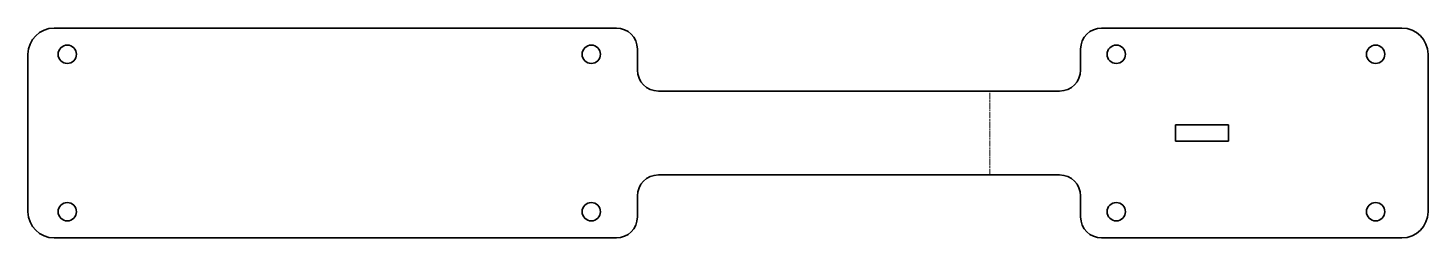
# Model space of a CAD drawing. Header units: inches. Extents: x 0 to 534, y 0 to 80.
import ezdxf

# ---------------------------------------------------------------- set-up
doc = ezdxf.new("R2010")
doc.units = ezdxf.units.IN
doc.header["$MEASUREMENT"] = 0
doc.linetypes.add('Chain', pattern=[13.68, 9.12, -1.14, 2.28, -1.14])
doc.layers.add('SIMUMAK Bend Centerline (ISO)', color=7, linetype='Chain', lineweight=9)
doc.layers.add('SIMUMAK Visible (ISO)', color=7, linetype='Continuous', lineweight=35)

# ---------------------------------------------------------------- blocks, each defined once
blk = doc.blocks.new('GLD-03-SFTC01_Sheet_2_GLD-03-SFTC01 (desplegada)')
at = {"layer": 'SIMUMAK Bend Centerline (ISO)', "ltscale": 0.263158}
blk.add_line((100, -16), (100, 16), dxfattribs=at)
at = {"layer": 'SIMUMAK Visible (ISO)'}
for p, q in [((-42.59, 40), (-257.19, 40)), ((257.19, 40), (142.59, 40)), ((-267.19, 30), (-267.19, -30)), ((-34.59, 24), (-34.59, 32)), ((134.59, 32), (134.59, 24)), ((267.19, 30), (267.19, -30)), ((126.59, 16), (-26.59, 16)), ((170.79, 3.1), (190.99, 3.1)), ((170.79, -3.1), (170.79, 3.1)), ((190.99, 3.1), (190.99, -3.1)), ((190.99, -3.1), (170.79, -3.1)), ((-26.59, -16), (126.59, -16)), ((-34.59, -32), (-34.59, -24)), ((134.59, -24), (134.59, -32)), ((-42.59, -40), (-257.19, -40)), ((257.19, -40), (142.59, -40))]:
    blk.add_line(p, q, dxfattribs=at)
for centre in [(-252.19, 30), (-52.19, 30), (148.19, 30), (247.19, 30), (-252.19, -30), (-52.19, -30), (148.19, -30), (247.19, -30)]:
    blk.add_circle(centre, 3.5, dxfattribs=at)
at = {"layer": 'SIMUMAK Visible (ISO)', "extrusion": (0, 0, -1)}
for centre, radius, start, end in [((257.19, 30), 10, 360, 90), ((42.59, 32), 8, 90, 180), ((-142.59, 32), 8, 0, 90), ((-257.19, 30), 10, 90, 180), ((257.19, -30), 10, 270, 0), ((42.59, -32), 8, 180, 270), ((-142.59, -32), 8, 270, 360), ((-257.19, -30), 10, 180, 270)]:
    blk.add_arc(centre, radius, start, end, dxfattribs=at)
at = {"layer": 'SIMUMAK Visible (ISO)'}
for centre, start, end in [((-26.59, 24), 180, 270), ((126.59, 24), 270, 0), ((-26.59, -24), 90, 180), ((126.59, -24), 0, 90)]:
    blk.add_arc(centre, 8, start, end, dxfattribs=at)

msp = doc.modelspace()

# ---------------------------------------------------------------- block references
msp.add_blockref('GLD-03-SFTC01_Sheet_2_GLD-03-SFTC01 (desplegada)', (267.19, 40))

doc.saveas('drawing.dxf')
